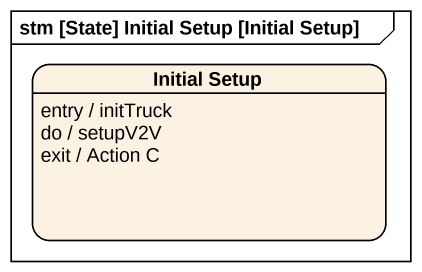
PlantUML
@startuml
mainframe stm [State] Initial Setup [Initial Setup]
hide empty description
state "Initial Setup" as Initial_Setup
Initial_Setup : entry / initTruck
Initial_Setup : do / setupV2V
Initial_Setup : exit / Action C
@enduml
